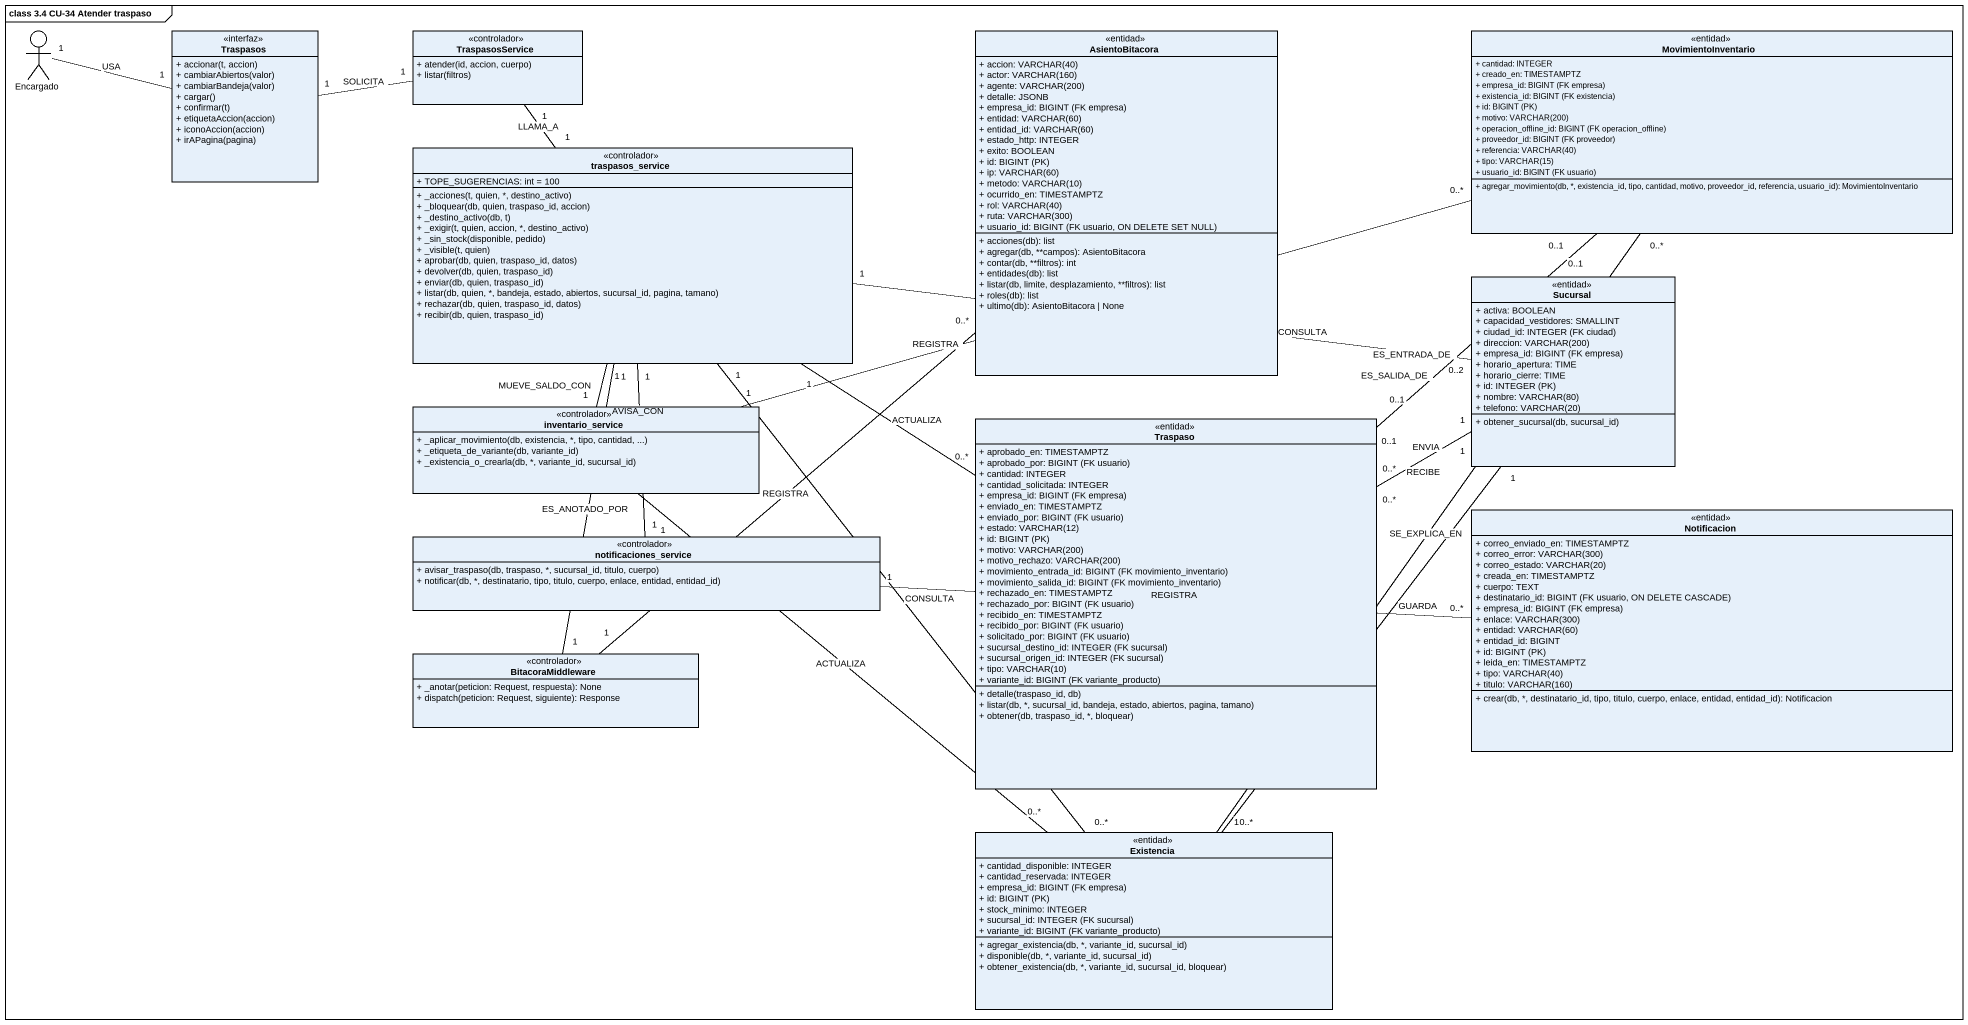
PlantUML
@startuml
mainframe class 3.4 CU-34 Atender traspaso
allowmixing
hide circle
hide empty members
skinparam classAttributeIconSize 0
actor Encargado
class Traspasos <<interfaz>> {
  + accionar(t, accion)
  + cambiarAbiertos(valor)
  + cambiarBandeja(valor)
  + cargar()
  + confirmar(t)
  + etiquetaAccion(accion)
  + iconoAccion(accion)
  + irAPagina(pagina)
}
class TraspasosService <<controlador>> {
  + atender(id, accion, cuerpo)
  + listar(filtros)
}
class AsientoBitacora <<entidad>> {
  {field} + accion: VARCHAR(40)
  {field} + actor: VARCHAR(160)
  {field} + agente: VARCHAR(200)
  + detalle: JSONB
  {field} + empresa_id: BIGINT (FK empresa)
  {field} + entidad: VARCHAR(60)
  {field} + entidad_id: VARCHAR(60)
  + estado_http: INTEGER
  + exito: BOOLEAN
  {field} + id: BIGINT (PK)
  {field} + ip: VARCHAR(60)
  {field} + metodo: VARCHAR(10)
  + ocurrido_en: TIMESTAMPTZ
  {field} + rol: VARCHAR(40)
  {field} + ruta: VARCHAR(300)
  {field} + usuario_id: BIGINT (FK usuario, ON DELETE SET NULL)
  + acciones(db): list
  + agregar(db, **campos): AsientoBitacora
  + contar(db, **filtros): int
  + entidades(db): list
  + listar(db, limite, desplazamiento, **filtros): list
  + roles(db): list
  + ultimo(db): AsientoBitacora | None
}
class MovimientoInventario <<entidad>> {
  + cantidad: INTEGER
  + creado_en: TIMESTAMPTZ
  {field} + empresa_id: BIGINT (FK empresa)
  {field} + existencia_id: BIGINT (FK existencia)
  {field} + id: BIGINT (PK)
  {field} + motivo: VARCHAR(200)
  {field} + operacion_offline_id: BIGINT (FK operacion_offline)
  {field} + proveedor_id: BIGINT (FK proveedor)
  {field} + referencia: VARCHAR(40)
  {field} + tipo: VARCHAR(15)
  {field} + usuario_id: BIGINT (FK usuario)
  + agregar_movimiento(db, *, existencia_id, tipo, cantidad, motivo, proveedor_id, referencia, usuario_id): MovimientoInventario
}
class traspasos_service <<controlador>> {
  + TOPE_SUGERENCIAS: int = 100
  + _acciones(t, quien, *, destino_activo)
  + _bloquear(db, quien, traspaso_id, accion)
  + _destino_activo(db, t)
  + _exigir(t, quien, accion, *, destino_activo)
  + _sin_stock(disponible, pedido)
  + _visible(t, quien)
  + aprobar(db, quien, traspaso_id, datos)
  + devolver(db, quien, traspaso_id)
  + enviar(db, quien, traspaso_id)
  + listar(db, quien, *, bandeja, estado, abiertos, sucursal_id, pagina, tamano)
  + rechazar(db, quien, traspaso_id, datos)
  + recibir(db, quien, traspaso_id)
}
class Sucursal <<entidad>> {
  + activa: BOOLEAN
  + capacidad_vestidores: SMALLINT
  {field} + ciudad_id: INTEGER (FK ciudad)
  {field} + direccion: VARCHAR(200)
  {field} + empresa_id: BIGINT (FK empresa)
  + horario_apertura: TIME
  + horario_cierre: TIME
  {field} + id: INTEGER (PK)
  {field} + nombre: VARCHAR(80)
  {field} + telefono: VARCHAR(20)
  + obtener_sucursal(db, sucursal_id)
}
class inventario_service <<controlador>> {
  + _aplicar_movimiento(db, existencia, *, tipo, cantidad, ...)
  + _etiqueta_de_variante(db, variante_id)
  + _existencia_o_crearla(db, *, variante_id, sucursal_id)
}
class Traspaso <<entidad>> {
  + aprobado_en: TIMESTAMPTZ
  {field} + aprobado_por: BIGINT (FK usuario)
  + cantidad: INTEGER
  + cantidad_solicitada: INTEGER
  {field} + empresa_id: BIGINT (FK empresa)
  + enviado_en: TIMESTAMPTZ
  {field} + enviado_por: BIGINT (FK usuario)
  {field} + estado: VARCHAR(12)
  {field} + id: BIGINT (PK)
  {field} + motivo: VARCHAR(200)
  {field} + motivo_rechazo: VARCHAR(200)
  {field} + movimiento_entrada_id: BIGINT (FK movimiento_inventario)
  {field} + movimiento_salida_id: BIGINT (FK movimiento_inventario)
  + rechazado_en: TIMESTAMPTZ
  {field} + rechazado_por: BIGINT (FK usuario)
  + recibido_en: TIMESTAMPTZ
  {field} + recibido_por: BIGINT (FK usuario)
  {field} + solicitado_por: BIGINT (FK usuario)
  {field} + sucursal_destino_id: INTEGER (FK sucursal)
  {field} + sucursal_origen_id: INTEGER (FK sucursal)
  {field} + tipo: VARCHAR(10)
  {field} + variante_id: BIGINT (FK variante_producto)
  + detalle(traspaso_id, db)
  + listar(db, *, sucursal_id, bandeja, estado, abiertos, pagina, tamano)
  + obtener(db, traspaso_id, *, bloquear)
}
class Notificacion <<entidad>> {
  + correo_enviado_en: TIMESTAMPTZ
  {field} + correo_error: VARCHAR(300)
  {field} + correo_estado: VARCHAR(20)
  + creada_en: TIMESTAMPTZ
  + cuerpo: TEXT
  {field} + destinatario_id: BIGINT (FK usuario, ON DELETE CASCADE)
  {field} + empresa_id: BIGINT (FK empresa)
  {field} + enlace: VARCHAR(300)
  {field} + entidad: VARCHAR(60)
  + entidad_id: BIGINT
  {field} + id: BIGINT (PK)
  + leida_en: TIMESTAMPTZ
  {field} + tipo: VARCHAR(40)
  {field} + titulo: VARCHAR(160)
  + crear(db, *, destinatario_id, tipo, titulo, cuerpo, enlace, entidad, entidad_id): Notificacion
}
class notificaciones_service <<controlador>> {
  + avisar_traspaso(db, traspaso, *, sucursal_id, titulo, cuerpo)
  + notificar(db, *, destinatario, tipo, titulo, cuerpo, enlace, entidad, entidad_id)
}
class BitacoraMiddleware <<controlador>> {
  + _anotar(peticion: Request, respuesta): None
  + dispatch(peticion: Request, siguiente): Response
}
class Existencia <<entidad>> {
  + cantidad_disponible: INTEGER
  + cantidad_reservada: INTEGER
  {field} + empresa_id: BIGINT (FK empresa)
  {field} + id: BIGINT (PK)
  + stock_minimo: INTEGER
  {field} + sucursal_id: INTEGER (FK sucursal)
  {field} + variante_id: BIGINT (FK variante_producto)
  + agregar_existencia(db, *, variante_id, sucursal_id)
  + disponible(db, *, variante_id, sucursal_id)
  + obtener_existencia(db, *, variante_id, sucursal_id, bloquear)
}
Encargado "1" -right- "1" Traspasos : USA
Traspasos "1" -right- "1" TraspasosService : SOLICITA
TraspasosService "1" -- "1" traspasos_service : LLAMA_A
MovimientoInventario "0..1" -- "0..1" Traspaso : ES_SALIDA_DE
MovimientoInventario "0..1" -- "0..1" Traspaso : ES_ENTRADA_DE
traspasos_service "1" -right- "0..2" Sucursal : CONSULTA
traspasos_service "1" -- "1" inventario_service : MUEVE_SALDO_CON
traspasos_service "1" -- "0..*" Traspaso : ACTUALIZA
traspasos_service "1" -- "1" notificaciones_service : AVISA_CON
traspasos_service "1" -- "1" BitacoraMiddleware : ES_ANOTADO_POR
traspasos_service "1" -- "0..*" Existencia : CONSULTA
Sucursal "1" -left- "0..*" Traspaso : ENVIA
Sucursal "1" -left- "0..*" Traspaso : RECIBE
Sucursal "1" -- "0..*" Existencia : GUARDA
inventario_service "1" -right- "0..*" MovimientoInventario : REGISTRA
inventario_service "1" -- "0..*" Existencia : ACTUALIZA
notificaciones_service "1" -right- "0..*" Notificacion : REGISTRA
BitacoraMiddleware "1" -up- "0..*" AsientoBitacora : REGISTRA
Existencia "1" -up- "0..*" MovimientoInventario : SE_EXPLICA_EN
@enduml
